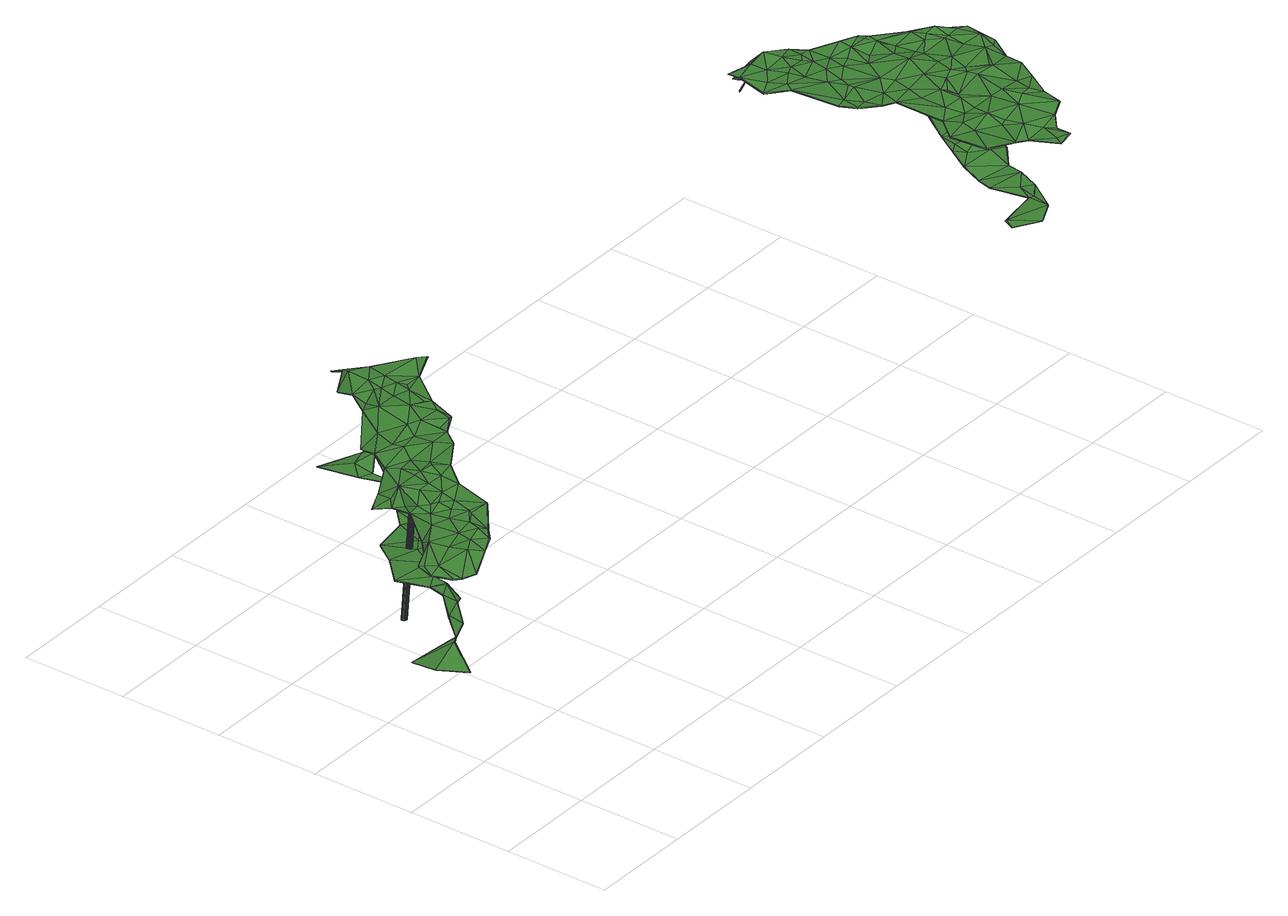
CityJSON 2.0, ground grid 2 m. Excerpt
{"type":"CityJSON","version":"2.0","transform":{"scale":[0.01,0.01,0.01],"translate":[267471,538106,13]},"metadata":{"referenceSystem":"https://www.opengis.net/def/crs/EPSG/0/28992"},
"CityObjects":{
"tree1":{"type":"SolitaryVegetationObject","attributes":{"gtid":550,"crown_width_m":3.85,"crown_median_z":16.43,"crown_r50_m":0.151,"crown_porosity":0.983,"trunk_H_m":3.12,"trunk_DBH_m":0.0976,"trunk_radius_m":0.0488,"trunk_base_height_m":13.31,"original_gtid":"622"},"geometry":[{"type":"Solid","lod":"3","boundaries":[[[[0,1,2]],[[3,4,5]],[[6,7,8]],[[9,10,11]],[[12,13,14]],[[15,16,17]],[[13,18,19]],[[20,7,6]],[[21,22,23]],[[24,10,25]],[[26,27,3]],[[28,29,30]],[[23,22,31]],[[32,33,34]],[[35,36,37]],[[38,37,36]],[[39,40,41]],[[27,4,3]],[[9,42,43]],[[44,45,46]],[[47,48,14]],[[49,50,51]],[[38,36,52]],[[53,54,55]],[[2,1,56]],[[2,56,57]],[[23,58,59]],[[60,61,62]],[[63,1,45]],[[64,65,66]],[[67,47,68]],[[5,26,3]],[[29,69,70]],[[71,44,12]],[[46,12,44]],[[72,73,74]],[[75,76,77]],[[75,77,78]],[[51,50,31]],[[79,80,81]],[[46,45,1]],[[39,41,82]],[[35,83,84]],[[2,85,86]],[[87,78,88]],[[89,78,77]],[[90,91,92]],[[27,93,94]],[[95,96,97]],[[98,10,99]],[[100,10,98]],[[86,85,101]],[[102,103,104]],[[105,106,107]],[[17,87,15]],[[108,109,110]],[[83,110,109]],[[111,112,113]],[[91,114,115]],[[36,116,52]],[[37,16,35]],[[60,117,118]],[[119,118,120]],[[121,122,123]],[[124,113,112]],[[33,32,26]],[[27,26,32]],[[125,126,127]],[[9,97,96]],[[9,128,97]],[[57,56,129]],[[130,131,117]],[[79,26,80]],[[79,33,26]],[[132,133,134]],[[46,1,0]],[[63,45,44]],[[46,0,12]],[[135,136,116]],[[137,136,135]],[[138,139,140]],[[28,76,60]],[[141,56,63]],[[142,143,144]],[[124,144,143]],[[145,43,146]],[[37,38,16]],[[82,147,148]],[[149,49,133]],[[49,150,133]],[[151,152,123]],[[81,80,26]],[[153,154,155]],[[43,156,25]],[[85,57,157]],[[2,57,85]],[[24,158,159]],[[42,146,43]],[[124,143,160]],[[63,56,1]],[[161,162,163]],[[96,95,125]],[[89,164,165]],[[166,165,164]],[[72,74,167]],[[67,62,168]],[[169,87,17]],[[67,168,170]],[[73,171,74]],[[62,68,172]],[[62,67,68]],[[126,173,174]],[[112,144,124]],[[77,76,175]],[[105,176,139]],[[105,92,176]],[[59,153,23]],[[17,177,178]],[[170,168,179]],[[170,179,42]],[[35,115,36]],[[78,87,64]],[[110,15,87]],[[169,64,87]],[[123,180,151]],[[91,90,114]],[[135,114,90]],[[134,34,33]],[[181,123,122]],[[178,177,182]],[[39,120,183]],[[155,55,73]],[[184,185,175]],[[63,44,71]],[[32,93,27]],[[79,186,33]],[[187,26,186]],[[160,113,124]],[[134,33,186]],[[60,172,28]],[[60,62,172]],[[148,159,82]],[[27,94,4]],[[184,188,189]],[[77,175,190]],[[14,48,12]],[[187,186,79]],[[52,191,38]],[[116,191,52]],[[192,123,152]],[[192,152,171]],[[70,99,24]],[[16,38,191]],[[32,34,93]],[[79,81,187]],[[17,16,177]],[[187,81,26]],[[71,12,48]],[[104,193,194]],[[195,196,197]],[[54,121,192]],[[75,64,66]],[[152,198,53]],[[198,199,53]],[[59,103,153]],[[70,200,29]],[[201,107,106]],[[77,190,89]],[[202,203,204]],[[6,138,20]],[[118,131,183]],[[23,153,21]],[[75,117,76]],[[60,76,117]],[[78,64,75]],[[24,99,10]],[[145,146,205]],[[61,118,205]],[[193,206,197]],[[195,197,206]],[[207,159,158]],[[110,87,108]],[[72,21,153]],[[75,66,202]],[[90,137,135]],[[106,208,201]],[[186,26,5]],[[209,105,107]],[[72,155,73]],[[153,155,72]],[[67,48,47]],[[67,170,48]],[[134,94,132]],[[25,156,210]],[[140,41,211]],[[9,25,10]],[[9,43,25]],[[31,212,23]],[[142,213,143]],[[143,213,160]],[[144,112,214]],[[180,213,214]],[[142,214,213]],[[104,194,21]],[[209,137,105]],[[199,198,122]],[[51,150,49]],[[196,150,51]],[[180,111,122]],[[180,122,198]],[[207,158,215]],[[197,216,193]],[[217,218,219]],[[109,92,84]],[[109,84,83]],[[138,211,20]],[[140,211,138]],[[151,198,152]],[[16,191,177]],[[105,137,92]],[[90,92,137]],[[11,10,100]],[[220,132,195]],[[146,62,61]],[[146,168,62]],[[186,5,134]],[[221,206,193]],[[166,222,176]],[[34,133,150]],[[218,223,139]],[[224,40,39]],[[207,120,39]],[[163,197,196]],[[95,225,141]],[[191,182,177]],[[115,92,91]],[[21,194,22]],[[226,19,100]],[[13,19,226]],[[195,227,220]],[[134,5,94]],[[104,221,193]],[[180,123,181]],[[141,63,71]],[[54,199,121]],[[167,55,102]],[[53,55,167]],[[203,202,20]],[[31,50,220]],[[185,217,190]],[[97,228,225]],[[106,105,229]],[[106,229,8]],[[228,56,225]],[[151,180,198]],[[17,230,169]],[[100,98,226]],[[159,70,24]],[[21,231,104]],[[72,231,21]],[[212,58,23]],[[106,8,208]],[[94,5,4]],[[232,157,233]],[[192,121,123]],[[105,139,138]],[[149,220,50]],[[149,133,132]],[[209,107,178]],[[132,220,149]],[[160,122,113]],[[203,224,183]],[[0,2,234]],[[89,165,78]],[[184,30,200]],[[184,235,30]],[[140,148,147]],[[140,147,41]],[[104,103,221]],[[172,29,28]],[[59,221,103]],[[103,154,153]],[[25,158,24]],[[56,141,225]],[[25,210,158]],[[215,158,210]],[[96,236,9]],[[42,9,236]],[[138,229,105]],[[54,53,199]],[[206,212,237]],[[201,208,169]],[[70,69,99]],[[98,99,69]],[[39,183,224]],[[203,20,224]],[[40,211,41]],[[184,189,185]],[[149,50,49]],[[144,214,142]],[[181,213,180]],[[101,128,86]],[[6,229,138]],[[8,229,6]],[[180,214,111]],[[111,214,112]],[[157,57,129]],[[74,171,53]],[[74,53,167]],[[152,53,171]],[[35,84,115]],[[115,84,92]],[[155,154,55]],[[166,176,109]],[[166,109,108]],[[55,154,102]],[[154,103,102]],[[117,131,118]],[[20,211,224]],[[36,238,116]],[[114,238,115]],[[194,193,216]],[[194,216,22]],[[36,115,238]],[[205,119,215]],[[30,29,200]],[[82,159,207]],[[82,207,39]],[[205,118,119]],[[116,238,135]],[[135,238,114]],[[113,122,111]],[[93,150,94]],[[93,34,150]],[[94,150,132]],[[195,150,196]],[[132,150,195]],[[121,199,122]],[[160,213,181]],[[181,122,160]],[[85,232,101]],[[232,228,101]],[[228,232,56]],[[129,56,232]],[[11,128,9]],[[239,19,18]],[[101,97,128]],[[228,97,101]],[[97,225,95]],[[240,219,222]],[[218,222,219]],[[85,157,232]],[[34,134,133]],[[129,233,157]],[[232,233,129]],[[172,241,242]],[[68,242,241]],[[68,241,172]],[[206,237,195]],[[215,145,205]],[[48,174,71]],[[215,210,145]],[[183,130,204]],[[203,183,204]],[[156,145,210]],[[156,43,145]],[[165,108,88]],[[165,88,78]],[[118,61,60]],[[146,61,205]],[[86,243,2]],[[234,2,243]],[[209,182,191]],[[8,65,208]],[[18,12,234]],[[72,167,231]],[[192,171,244]],[[192,244,54]],[[197,163,162]],[[73,244,171]],[[183,131,130]],[[15,110,83]],[[16,83,35]],[[15,83,16]],[[130,75,204]],[[104,231,102]],[[202,204,75]],[[167,102,231]],[[117,75,130]],[[14,245,226]],[[13,226,245]],[[13,245,14]],[[235,184,175]],[[235,175,76]],[[0,234,12]],[[242,98,69]],[[172,69,29]],[[242,69,172]],[[148,189,188]],[[40,224,211]],[[191,116,136]],[[191,136,209]],[[137,209,136]],[[246,51,161]],[[246,161,163]],[[31,161,51]],[[51,246,196]],[[178,182,209]],[[221,58,206]],[[212,206,58]],[[59,58,221]],[[247,248,128]],[[243,128,248]],[[243,248,239]],[[146,42,179]],[[146,179,168]],[[201,169,230]],[[20,202,7]],[[82,41,147]],[[125,127,236]],[[226,98,242]],[[148,223,218]],[[28,30,76]],[[76,30,235]],[[190,175,185]],[[92,109,176]],[[55,54,244]],[[55,244,73]],[[18,249,12]],[[13,12,249]],[[13,249,18]],[[163,196,246]],[[48,170,174]],[[71,174,173]],[[220,227,31]],[[247,100,248]],[[239,248,100]],[[217,219,190]],[[47,250,68]],[[86,128,243]],[[218,217,148]],[[185,148,217]],[[234,243,239]],[[234,239,18]],[[71,173,251]],[[71,251,141]],[[195,237,227]],[[227,237,31]],[[31,237,212]],[[139,223,140]],[[148,185,189]],[[148,140,223]],[[208,65,64]],[[87,88,108]],[[159,200,70]],[[188,200,159]],[[108,165,166]],[[178,230,17]],[[107,230,178]],[[169,208,64]],[[100,247,11]],[[128,11,247]],[[118,183,120]],[[207,215,120]],[[119,120,215]],[[190,219,240]],[[148,188,159]],[[184,200,188]],[[100,19,239]],[[31,162,161]],[[22,162,31]],[[240,89,190]],[[66,7,202]],[[8,7,66]],[[197,162,216]],[[22,216,162]],[[68,250,242]],[[218,139,222]],[[176,222,139]],[[173,126,125]],[[236,96,125]],[[47,14,250]],[[242,250,226]],[[226,250,14]],[[236,127,42]],[[174,127,126]],[[174,170,127]],[[42,127,170]],[[125,95,251]],[[125,251,173]],[[141,251,95]],[[66,65,8]],[[201,230,107]],[[222,166,164]],[[240,164,89]],[[222,164,240]],[[252,253,254]],[[252,254,255]],[[255,254,256]],[[255,256,257]],[[254,253,258]],[[254,258,256]],[[256,258,259]],[[256,259,257]],[[258,253,260]],[[258,260,259]],[[259,260,261]],[[259,261,257]],[[260,253,262]],[[260,262,261]],[[261,262,263]],[[261,263,257]],[[262,253,264]],[[262,264,263]],[[263,264,265]],[[263,265,257]],[[264,253,266]],[[264,266,265]],[[265,266,267]],[[265,267,257]],[[266,253,268]],[[266,268,267]],[[267,268,269]],[[267,269,257]],[[268,253,270]],[[268,270,269]],[[269,270,271]],[[269,271,257]],[[270,253,272]],[[270,272,271]],[[271,272,273]],[[271,273,257]],[[272,253,274]],[[272,274,273]],[[273,274,275]],[[273,275,257]],[[274,253,276]],[[274,276,275]],[[275,276,277]],[[275,277,257]],[[276,253,278]],[[276,278,277]],[[277,278,279]],[[277,279,257]],[[278,253,280]],[[278,280,279]],[[279,280,281]],[[279,281,257]],[[280,253,282]],[[280,282,281]],[[281,282,283]],[[281,283,257]],[[282,253,284]],[[282,284,283]],[[283,284,285]],[[283,285,257]],[[284,253,286]],[[284,286,285]],[[285,286,287]],[[285,287,257]],[[286,253,288]],[[286,288,287]],[[287,288,289]],[[287,289,257]],[[288,253,290]],[[288,290,289]],[[289,290,291]],[[289,291,257]],[[290,253,292]],[[290,292,291]],[[291,292,293]],[[291,293,257]],[[292,253,294]],[[292,294,293]],[[293,294,295]],[[293,295,257]],[[294,253,296]],[[294,296,295]],[[295,296,297]],[[295,297,257]],[[296,253,298]],[[296,298,297]],[[297,298,299]],[[297,299,257]],[[298,253,300]],[[298,300,299]],[[299,300,301]],[[299,301,257]],[[300,253,252]],[[300,252,301]],[[301,252,255]],[[301,255,257]]]]}]},
"tree2":{"type":"SolitaryVegetationObject","attributes":{"gtid":481,"crown_width_m":4.77,"crown_median_z":19.38,"crown_r50_m":0.162,"crown_porosity":0.974,"original_gtid":"545"},"geometry":[{"type":"Solid","lod":"3","boundaries":[[[[302,303,304]],[[305,306,307]],[[308,309,310]],[[311,312,313]],[[314,315,316]],[[317,318,319]],[[320,321,322]],[[323,324,325]],[[326,327,328]],[[329,330,331]],[[332,333,334]],[[335,336,337]],[[338,339,340]],[[341,342,343]],[[312,344,345]],[[346,347,348]],[[349,350,351]],[[352,353,354]],[[302,355,303]],[[356,357,358]],[[359,360,361]],[[306,362,307]],[[317,302,304]],[[363,317,304]],[[364,365,366]],[[367,368,369]],[[370,371,372]],[[373,374,303]],[[319,375,376]],[[377,346,348]],[[378,379,326]],[[333,332,380]],[[378,352,379]],[[381,382,383]],[[333,384,334]],[[385,386,387]],[[388,389,390]],[[391,392,393]],[[394,395,396]],[[397,398,399]],[[370,338,371]],[[400,401,402]],[[403,404,405]],[[406,372,371]],[[407,408,409]],[[407,409,410]],[[411,343,313]],[[338,412,339]],[[360,413,414]],[[415,416,417]],[[418,319,419]],[[419,319,420]],[[421,422,423]],[[421,423,424]],[[395,394,425]],[[344,426,345]],[[427,428,429]],[[430,431,432]],[[433,434,435]],[[436,437,438]],[[356,384,333]],[[439,327,440]],[[328,327,439]],[[441,442,443]],[[444,442,441]],[[445,446,447]],[[448,449,450]],[[448,450,451]],[[343,342,313]],[[350,452,441]],[[340,350,349]],[[352,378,353]],[[328,453,326]],[[454,336,335]],[[364,455,365]],[[456,457,458]],[[429,459,355]],[[306,460,461]],[[462,463,464]],[[465,466,385]],[[317,355,302]],[[467,468,354]],[[440,469,470]],[[455,471,365]],[[392,391,472]],[[473,437,474]],[[475,325,476]],[[475,323,325]],[[349,371,338]],[[349,338,340]],[[477,472,478]],[[424,479,471]],[[424,471,415]],[[464,463,480]],[[466,463,447]],[[481,326,482]],[[479,430,432]],[[445,483,481]],[[484,348,347]],[[322,485,486]],[[350,441,351]],[[487,488,309]],[[489,488,487]],[[414,413,389]],[[311,313,490]],[[342,490,313]],[[321,491,485]],[[321,485,322]],[[492,493,494]],[[495,427,456]],[[496,427,495]],[[327,497,469]],[[477,478,363]],[[363,478,498]],[[499,500,501]],[[502,406,499]],[[305,475,503]],[[369,368,484]],[[504,505,506]],[[507,414,310]],[[508,475,305]],[[307,508,305]],[[380,332,409]],[[509,403,453]],[[508,307,362]],[[376,420,319]],[[510,350,340]],[[511,512,399]],[[511,398,512]],[[427,429,513]],[[431,514,366]],[[515,366,514]],[[472,477,516]],[[472,516,376]],[[389,413,517]],[[414,507,360]],[[518,334,357]],[[482,453,403]],[[412,519,520]],[[452,444,441]],[[521,444,452]],[[384,356,358]],[[379,327,326]],[[430,422,372]],[[370,372,422]],[[320,522,523]],[[524,525,526]],[[527,526,525]],[[433,528,506]],[[374,458,304]],[[308,486,491]],[[365,471,366]],[[521,529,530]],[[373,303,459]],[[400,531,401]],[[360,339,412]],[[364,389,455]],[[388,455,389]],[[412,520,360]],[[506,505,433]],[[417,532,415]],[[433,448,533]],[[534,535,536]],[[328,509,453]],[[537,403,509]],[[479,422,430]],[[398,538,512]],[[305,503,306]],[[431,471,479]],[[432,431,479]],[[366,471,431]],[[396,539,536]],[[540,536,539]],[[541,506,528]],[[532,424,415]],[[492,330,436]],[[390,389,424]],[[542,364,515]],[[390,424,532]],[[461,362,306]],[[543,458,544]],[[411,345,337]],[[312,345,411]],[[445,481,405]],[[545,529,521]],[[349,351,546]],[[349,546,371]],[[414,389,364]],[[355,459,303]],[[538,398,397]],[[399,398,511]],[[376,375,472]],[[477,363,304]],[[547,548,369]],[[348,549,377]],[[329,377,549]],[[461,508,362]],[[461,367,508]],[[415,471,455]],[[387,550,385]],[[391,460,306]],[[551,438,552]],[[537,509,328]],[[457,456,427]],[[490,444,311]],[[397,399,512]],[[465,480,466]],[[462,553,554]],[[555,355,317]],[[545,359,529]],[[451,450,382]],[[360,359,339]],[[476,325,556]],[[484,489,557]],[[558,559,449]],[[419,429,555]],[[411,336,343]],[[370,422,560]],[[320,561,551]],[[425,534,454]],[[562,563,545]],[[357,356,333]],[[319,564,375]],[[411,313,312]],[[495,518,496]],[[358,334,384]],[[334,518,332]],[[456,373,407]],[[374,373,456]],[[429,428,459]],[[383,450,559]],[[565,469,497]],[[309,491,487]],[[346,354,353]],[[346,467,354]],[[497,327,379]],[[566,567,568]],[[309,569,310]],[[390,570,388]],[[491,486,485]],[[545,521,510]],[[545,510,562]],[[478,472,571]],[[327,469,440]],[[454,572,425]],[[534,336,454]],[[541,336,534]],[[501,573,574]],[[468,467,377]],[[337,336,411]],[[470,540,440]],[[475,571,503]],[[358,357,334]],[[380,357,333]],[[558,575,559]],[[435,490,342]],[[317,319,418]],[[346,576,347]],[[363,318,317]],[[483,554,353]],[[548,577,569]],[[568,569,577]],[[447,446,466]],[[560,578,370]],[[387,446,314]],[[445,314,446]],[[515,573,542]],[[427,513,457]],[[391,306,503]],[[417,416,512]],[[397,512,416]],[[353,378,481]],[[417,512,538]],[[418,419,555]],[[395,572,401]],[[344,316,315]],[[323,579,580]],[[385,466,386]],[[447,463,462]],[[331,330,492]],[[581,409,408]],[[408,373,459]],[[420,513,419]],[[552,321,551]],[[320,551,321]],[[572,454,402]],[[424,423,479]],[[422,479,423]],[[380,582,357]],[[344,311,316]],[[553,353,554]],[[581,583,584]],[[532,417,570]],[[532,570,390]],[[378,326,481]],[[465,585,480]],[[557,586,329]],[[583,408,496]],[[587,442,490]],[[401,572,402]],[[335,402,454]],[[400,402,335]],[[464,480,585]],[[392,498,393]],[[314,316,387]],[[318,564,319]],[[339,563,562]],[[540,531,440]],[[400,439,531]],[[440,531,439]],[[482,326,453]],[[526,462,464]],[[538,570,417]],[[444,316,311]],[[588,542,501]],[[466,446,386]],[[347,589,590]],[[585,529,566]],[[396,536,535]],[[520,591,360]],[[584,582,380]],[[540,504,536]],[[558,352,354]],[[558,354,468]],[[392,564,498]],[[592,514,430]],[[439,400,537]],[[446,387,386]],[[439,537,328]],[[335,537,400]],[[572,395,425]],[[392,472,375]],[[375,564,392]],[[416,570,397]],[[429,419,513]],[[583,581,408]],[[381,551,561]],[[534,536,504]],[[420,457,513]],[[363,564,318]],[[559,450,449]],[[470,448,433]],[[565,448,470]],[[529,359,566]],[[527,484,347]],[[347,590,527]],[[363,498,564]],[[510,340,562]],[[338,578,412]],[[339,562,340]],[[527,593,526]],[[452,350,510]],[[491,594,487]],[[473,594,552]],[[474,594,473]],[[447,483,445]],[[581,584,409]],[[380,409,584]],[[589,526,593]],[[515,574,573]],[[521,452,510]],[[537,335,595]],[[496,428,427]],[[344,312,311]],[[337,595,335]],[[353,553,346]],[[500,596,322]],[[320,443,561]],[[518,582,496]],[[555,429,355]],[[461,597,367]],[[420,598,544]],[[376,598,420]],[[584,583,582]],[[496,582,583]],[[425,394,534]],[[404,403,537]],[[357,582,518]],[[456,407,495]],[[459,428,408]],[[408,428,496]],[[404,314,445]],[[407,373,408]],[[565,470,469]],[[317,418,555]],[[484,527,369]],[[404,345,426]],[[537,595,345]],[[537,345,404]],[[595,337,345]],[[397,570,538]],[[568,599,566]],[[464,600,524]],[[526,464,524]],[[585,566,599]],[[601,565,497]],[[379,601,497]],[[401,531,539]],[[426,344,315]],[[601,352,558]],[[580,579,393]],[[498,556,602]],[[594,491,603]],[[594,603,552]],[[414,364,588]],[[414,588,310]],[[310,588,308]],[[602,324,323]],[[540,470,504]],[[323,580,393]],[[542,588,364]],[[478,571,475]],[[552,603,321]],[[491,321,603]],[[462,483,447]],[[435,528,433]],[[481,483,353]],[[367,597,488]],[[488,597,548]],[[391,393,460]],[[488,569,309]],[[556,478,476]],[[498,478,556]],[[393,498,323]],[[602,323,498]],[[501,486,588]],[[304,303,374]],[[484,368,489]],[[379,352,601]],[[387,604,550]],[[329,549,557]],[[367,579,508]],[[489,368,488]],[[367,488,368]],[[460,597,461]],[[586,557,474]],[[599,568,547]],[[585,600,464]],[[599,600,585]],[[468,377,331]],[[468,331,492]],[[323,508,579]],[[557,489,474]],[[369,579,367]],[[533,434,433]],[[465,550,530]],[[499,574,502]],[[599,547,600]],[[369,524,600]],[[547,369,600]],[[551,436,438]],[[500,486,501]],[[385,550,465]],[[444,490,442]],[[500,322,486]],[[588,486,308]],[[476,478,475]],[[602,556,324]],[[566,359,361]],[[383,605,450]],[[382,605,383]],[[382,450,605]],[[587,451,382]],[[376,516,543]],[[477,543,516]],[[308,491,309]],[[504,541,534]],[[377,467,346]],[[456,458,374]],[[341,343,336]],[[341,336,541]],[[460,393,579]],[[508,323,475]],[[316,604,387]],[[499,501,574]],[[606,522,596]],[[606,596,500]],[[477,304,543]],[[490,435,434]],[[548,579,369]],[[488,548,569]],[[579,548,597]],[[579,597,460]],[[552,438,473]],[[435,342,528]],[[341,528,342]],[[541,528,341]],[[523,607,443]],[[441,607,351]],[[443,607,441]],[[424,517,421]],[[520,421,517]],[[557,549,484]],[[424,389,517]],[[325,324,556]],[[493,551,381]],[[396,535,394]],[[518,410,608]],[[518,608,332]],[[541,504,506]],[[346,553,589]],[[553,462,589]],[[586,474,437]],[[420,544,457]],[[546,351,607]],[[546,607,523]],[[578,560,519]],[[455,388,609]],[[348,484,549]],[[560,421,519]],[[578,519,412]],[[406,592,372]],[[430,372,592]],[[587,610,442]],[[382,610,587]],[[444,604,316]],[[542,573,501]],[[470,433,505]],[[470,505,504]],[[458,457,544]],[[445,405,404]],[[544,598,543]],[[304,458,543]],[[413,591,517]],[[517,591,520]],[[436,493,492]],[[551,493,436]],[[521,611,444]],[[421,560,422]],[[320,523,443]],[[547,568,577]],[[547,577,548]],[[361,567,566]],[[507,567,360]],[[361,360,567]],[[589,593,590]],[[462,526,589]],[[382,381,612]],[[382,612,610]],[[442,610,612]],[[443,442,612]],[[601,449,565]],[[558,449,601]],[[394,535,534]],[[518,495,613]],[[518,613,410]],[[430,514,431]],[[449,448,565]],[[503,571,391]],[[391,571,472]],[[409,608,410]],[[409,332,608]],[[322,596,320]],[[320,596,522]],[[474,489,594]],[[487,594,489]],[[500,499,606]],[[406,606,499]],[[568,614,569]],[[606,371,546]],[[606,406,371]],[[606,546,522]],[[523,522,546]],[[366,515,364]],[[466,480,463]],[[415,609,416]],[[455,609,415]],[[416,609,570]],[[388,570,609]],[[604,444,611]],[[310,614,507]],[[567,507,614]],[[369,527,525]],[[369,525,524]],[[451,533,448]],[[407,613,495]],[[407,410,613]],[[465,615,585]],[[530,615,465]],[[530,529,615]],[[585,615,529]],[[612,381,561]],[[612,561,443]],[[490,434,587]],[[492,575,468]],[[558,616,575]],[[468,575,616]],[[468,616,558]],[[436,330,437]],[[437,330,586]],[[329,586,330]],[[377,329,331]],[[543,598,376]],[[482,405,481]],[[403,405,482]],[[413,360,591]],[[530,611,521]],[[502,514,592]],[[406,502,592]],[[550,604,611]],[[530,550,611]],[[483,462,554]],[[401,539,395]],[[395,539,396]],[[383,559,494]],[[383,494,381]],[[437,473,438]],[[540,539,531]],[[359,545,563]],[[339,359,563]],[[370,578,338]],[[520,519,421]],[[589,576,346]],[[587,434,451]],[[533,451,434]],[[347,576,589]],[[314,404,315]],[[426,315,404]],[[310,569,614]],[[590,593,527]],[[493,381,494]],[[575,492,494]],[[575,494,559]],[[567,614,568]],[[514,502,574]],[[514,574,515]]]]}]}
},
"vertices":[
[525,740,354],[526,741,353],[460,787,351],[404,853,159],[402,853,160],[427,793,177],[182,450,346],[195,443,347],[186,408,343],[348,716,346],[309,656,346],[348,716,348],[483,702,353],[436,687,355],[433,637,354],[157,309,348],[124,292,346],[158,308,346],[443,718,355],[408,698,353],[173,495,329],[252,509,176],[328,545,167],[329,544,168],[258,623,344],[270,661,332],[464,807,174],[403,852,158],[349,529,354],[332,558,354],[283,527,351],[389,614,173],[429,786,172],[476,788,174],[420,750,175],[107,316,348],[50,284,332],[74,273,333],[74,272,332],[189,565,320],[157,550,313],[155,551,314],[365,650,341],[309,656,344],[541,727,352],[541,729,352],[540,728,353],[418,586,351],[434,637,352],[434,675,173],[404,645,168],[403,645,166],[50,284,330],[192,431,172],[192,431,174],[200,464,173],[459,786,349],[476,849,310],[302,565,175],[277,549,176],[349,528,352],[332,558,352],[375,562,349],[525,740,352],[242,377,346],[204,386,347],[213,423,349],[418,585,349],[411,584,352],[331,597,351],[293,589,353],[483,702,351],[226,477,174],[221,446,177],[220,446,175],[260,450,349],[292,491,355],[259,450,351],[242,378,348],[505,792,175],[510,797,175],[511,797,177],[189,564,322],[133,330,349],[99,348,345],[440,828,340],[424,804,354],[184,333,343],[201,380,348],[213,423,351],[28,359,338],[33,350,340],[90,384,346],[400,763,173],[399,763,174],[407,738,349],[373,729,342],[381,762,344],[348,624,356],[290,610,351],[365,696,355],[389,800,332],[177,520,174],[224,567,175],[224,566,173],[107,411,327],[167,400,345],[140,360,345],[176,364,349],[140,360,347],[171,343,348],[28,370,146],[18,314,157],[27,371,147],[21,326,337],[48,331,340],[39,295,330],[292,491,353],[283,527,349],[274,561,345],[246,559,343],[146,384,174],[102,337,172],[137,348,177],[17,314,159],[408,698,351],[423,673,349],[399,661,350],[381,762,346],[474,849,309],[258,485,351],[275,518,351],[419,692,177],[420,693,176],[420,750,177],[20,326,335],[48,331,338],[56,365,330],[150,467,338],[149,467,340],[165,518,324],[451,749,351],[55,270,152],[53,271,153],[53,271,151],[290,610,349],[331,597,349],[180,531,330],[198,528,347],[433,675,175],[419,692,175],[137,348,175],[184,395,176],[253,508,178],[178,520,175],[226,477,176],[272,659,331],[455,864,316],[257,623,342],[232,583,344],[88,329,172],[388,615,172],[334,586,180],[345,611,172],[192,414,348],[204,386,349],[167,400,347],[200,464,171],[383,583,345],[185,332,341],[419,616,350],[210,409,166],[375,562,351],[450,702,351],[427,649,350],[258,485,353],[131,409,349],[124,293,345],[133,330,347],[374,616,352],[102,336,171],[102,336,173],[107,316,346],[238,525,347],[249,521,353],[229,489,351],[476,788,176],[505,792,177],[246,559,345],[238,525,349],[221,455,351],[80,281,327],[184,396,178],[259,613,167],[277,549,174],[353,650,176],[353,649,174],[325,621,170],[146,384,172],[145,385,173],[274,561,347],[176,364,347],[221,455,349],[208,492,345],[229,489,349],[298,576,343],[325,621,172],[227,578,335],[201,380,346],[99,348,343],[261,624,339],[166,518,322],[334,586,182],[89,328,171],[88,329,170],[254,591,336],[302,566,173],[208,492,347],[165,464,348],[182,450,348],[396,649,177],[259,613,169],[157,431,349],[173,496,331],[181,531,328],[423,762,351],[399,658,355],[369,639,176],[391,799,330],[157,431,347],[171,343,346],[179,520,173],[439,827,338],[455,862,315],[451,749,353],[275,518,353],[365,696,353],[345,611,174],[40,295,332],[415,729,354],[195,443,349],[383,583,347],[374,616,354],[423,762,353],[218,443,177],[427,649,352],[369,639,174],[373,729,344],[407,738,351],[450,702,353],[419,616,352],[443,718,353],[280,575,31],[275,575,31],[280,576,31],[280,552,343],[280,553,343],[275,552,343],[279,577,31],[280,554,343],[279,578,31],[279,555,343],[278,579,31],[278,556,343],[277,580,31],[277,557,343],[275,580,31],[276,557,343],[274,580,31],[274,557,343],[273,579,31],[273,556,343],[272,579,31],[272,556,343],[271,578,31],[271,555,343],[270,577,31],[271,554,343],[270,575,31],[271,552,343],[270,574,31],[271,551,343],[271,573,31],[271,550,343],[271,572,31],[272,549,343],[272,571,31],[273,548,343],[273,570,31],[274,547,343],[275,570,31],[275,547,343],[276,570,31],[276,547,343],[277,571,31],[278,548,343],[278,571,31],[279,548,343],[279,572,31],[279,549,343],[280,573,31],[280,551,343],
[1459,253,503],[1451,218,502],[1460,253,501],[1498,533,510],[1483,517,530],[1498,534,511],[1365,498,644],[1399,485,643],[1365,498,642],[1279,218,635],[1290,187,634],[1243,177,637],[1357,245,638],[1349,235,640],[1306,256,631],[1453,273,504],[1475,318,505],[1409,321,503],[1321,381,638],[1346,424,638],[1310,449,642],[1509,458,502],[1565,409,544],[1542,414,502],[1477,183,638],[1450,138,640],[1450,138,638],[1487,366,644],[1478,365,644],[1487,333,640],[1345,51,501],[1301,29,502],[1301,30,501],[1346,102,641],[1289,74,643],[1324,130,638],[1200,474,638],[1258,442,637],[1209,381,638],[1244,102,645],[1244,177,639],[1243,102,643],[1319,204,635],[1332,166,644],[1531,302,638],[1529,358,643],[1529,358,645],[1208,381,640],[1216,348,643],[1217,348,645],[1496,221,642],[1507,260,633],[1506,260,635],[1426,231,503],[1255,58,502],[1264,76,505],[1262,77,504],[1276,428,638],[1295,484,633],[1310,449,640],[1484,518,531],[1491,322,503],[1308,561,633],[1276,589,633],[1269,584,638],[1478,486,581],[1470,453,606],[1470,451,604],[1174,511,630],[1200,474,640],[1175,512,632],[1403,176,504],[1452,217,500],[1450,379,500],[1410,320,501],[1521,324,647],[1497,221,640],[1476,183,640],[1346,51,503],[1371,327,642],[1348,276,642],[1381,288,644],[1256,58,500],[1365,301,633],[1381,288,642],[1357,268,638],[1295,628,580],[1308,561,631],[1294,626,578],[1463,422,500],[1458,413,504],[1465,422,501],[1332,13,644],[1366,20,643],[1365,21,645],[1348,679,509],[1374,711,461],[1373,713,462],[1400,79,640],[1373,54,636],[1355,67,641],[1404,186,642],[1380,195,642],[1406,193,644],[1209,489,642],[1395,145,505],[1396,145,507],[1387,109,500],[1386,110,499],[1283,156,638],[1250,483,635],[1300,529,637],[1319,528,636],[1284,659,550],[1312,672,531],[1312,670,530],[1402,288,505],[1384,278,504],[1384,278,502],[1230,547,635],[1181,566,637],[1225,577,637],[1261,610,596],[1332,14,643],[1340,199,638],[1337,189,502],[1338,189,503],[1359,235,502],[1181,566,639],[1225,577,639],[1183,591,636],[1332,166,646],[1319,204,637],[1288,184,642],[1421,365,642],[1454,389,643],[1424,385,637],[1433,92,645],[1432,93,647],[1250,323,642],[1277,314,639],[1285,346,640],[1277,314,637],[1421,254,642],[1415,272,643],[1429,286,640],[1380,195,644],[1421,254,644],[1357,245,640],[1349,235,642],[1250,323,640],[1437,160,643],[1307,62,643],[1283,622,598],[1402,176,503],[1359,235,500],[1426,231,501],[1402,176,505],[1478,498,554],[1479,499,555],[1477,327,636],[1437,320,644],[1421,365,640],[1371,327,640],[1406,306,641],[1513,291,640],[1496,296,644],[1415,158,646],[1383,141,647],[1262,612,598],[1451,379,499],[1415,420,639],[1462,423,642],[1509,459,500],[1542,413,501],[1490,323,502],[1533,399,502],[1183,592,634],[1412,330,642],[1453,228,631],[1445,192,640],[1462,262,637],[1506,401,636],[1337,460,639],[1319,484,639],[1406,470,644],[1445,463,622],[1461,432,640],[1279,218,637],[1363,473,643],[1437,320,646],[1412,330,644],[1404,298,645],[1331,161,501],[1330,161,503],[1437,160,645],[1533,399,504],[1250,483,637],[1284,465,643],[1293,499,640],[1240,509,640],[1489,463,500],[1346,102,643],[1337,134,642],[1324,130,640],[1319,484,637],[1508,501,543],[1415,158,644],[1244,355,638],[1373,712,460],[1347,678,508],[1358,236,501],[1230,547,637],[1277,551,637],[1475,318,503],[1277,551,635],[1348,92,499],[1240,509,638],[1258,518,637],[1285,346,638],[1267,406,642],[1268,395,642],[1454,389,641],[1470,398,643],[1478,365,642],[1505,400,635],[1283,156,640],[1321,381,636],[1330,347,635],[1401,78,641],[1290,648,554],[1340,199,640],[1307,62,645],[1340,29,645],[1355,67,643],[1383,141,645],[1348,677,510],[1373,54,638],[1400,79,642],[1289,75,645],[1300,529,639],[1453,273,502],[1394,256,502],[1268,395,640],[1226,383,642],[1415,420,637],[1452,463,604],[1514,367,644],[1339,314,631],[1389,372,646],[1390,404,643],[1513,291,638],[1496,296,642],[1394,256,504],[1566,408,544],[1496,400,645],[1459,251,644],[1415,272,645],[1200,524,634],[1332,358,638],[1226,383,640],[1267,406,640],[1451,379,501],[1406,192,646],[1346,424,636],[1337,460,637],[1371,441,633],[1398,484,641],[1313,671,532],[1465,421,499],[1340,29,643],[1286,517,639],[1258,518,639],[1429,286,642],[1521,324,645],[1406,453,640],[1209,489,640],[1477,485,579],[1489,463,502],[1386,110,501],[1348,92,501],[1362,121,504],[1353,86,503],[1382,372,640],[1470,398,645],[1310,238,640],[1319,528,638],[1487,333,638],[1514,367,642],[1286,517,637],[1200,524,636],[1487,366,642],[1406,453,642],[1337,134,640],[1276,428,640],[1476,487,580],[1402,288,503],[1390,404,641],[1424,385,635],[1445,192,642],[1564,408,544],[1371,441,635],[1315,290,635],[1357,268,640],[1258,442,639],[1244,355,640],[1353,86,501],[1291,650,556],[1315,290,637],[1323,322,636],[1323,322,638],[1362,121,502],[1363,473,641],[1332,358,636],[1462,262,639]
]}
